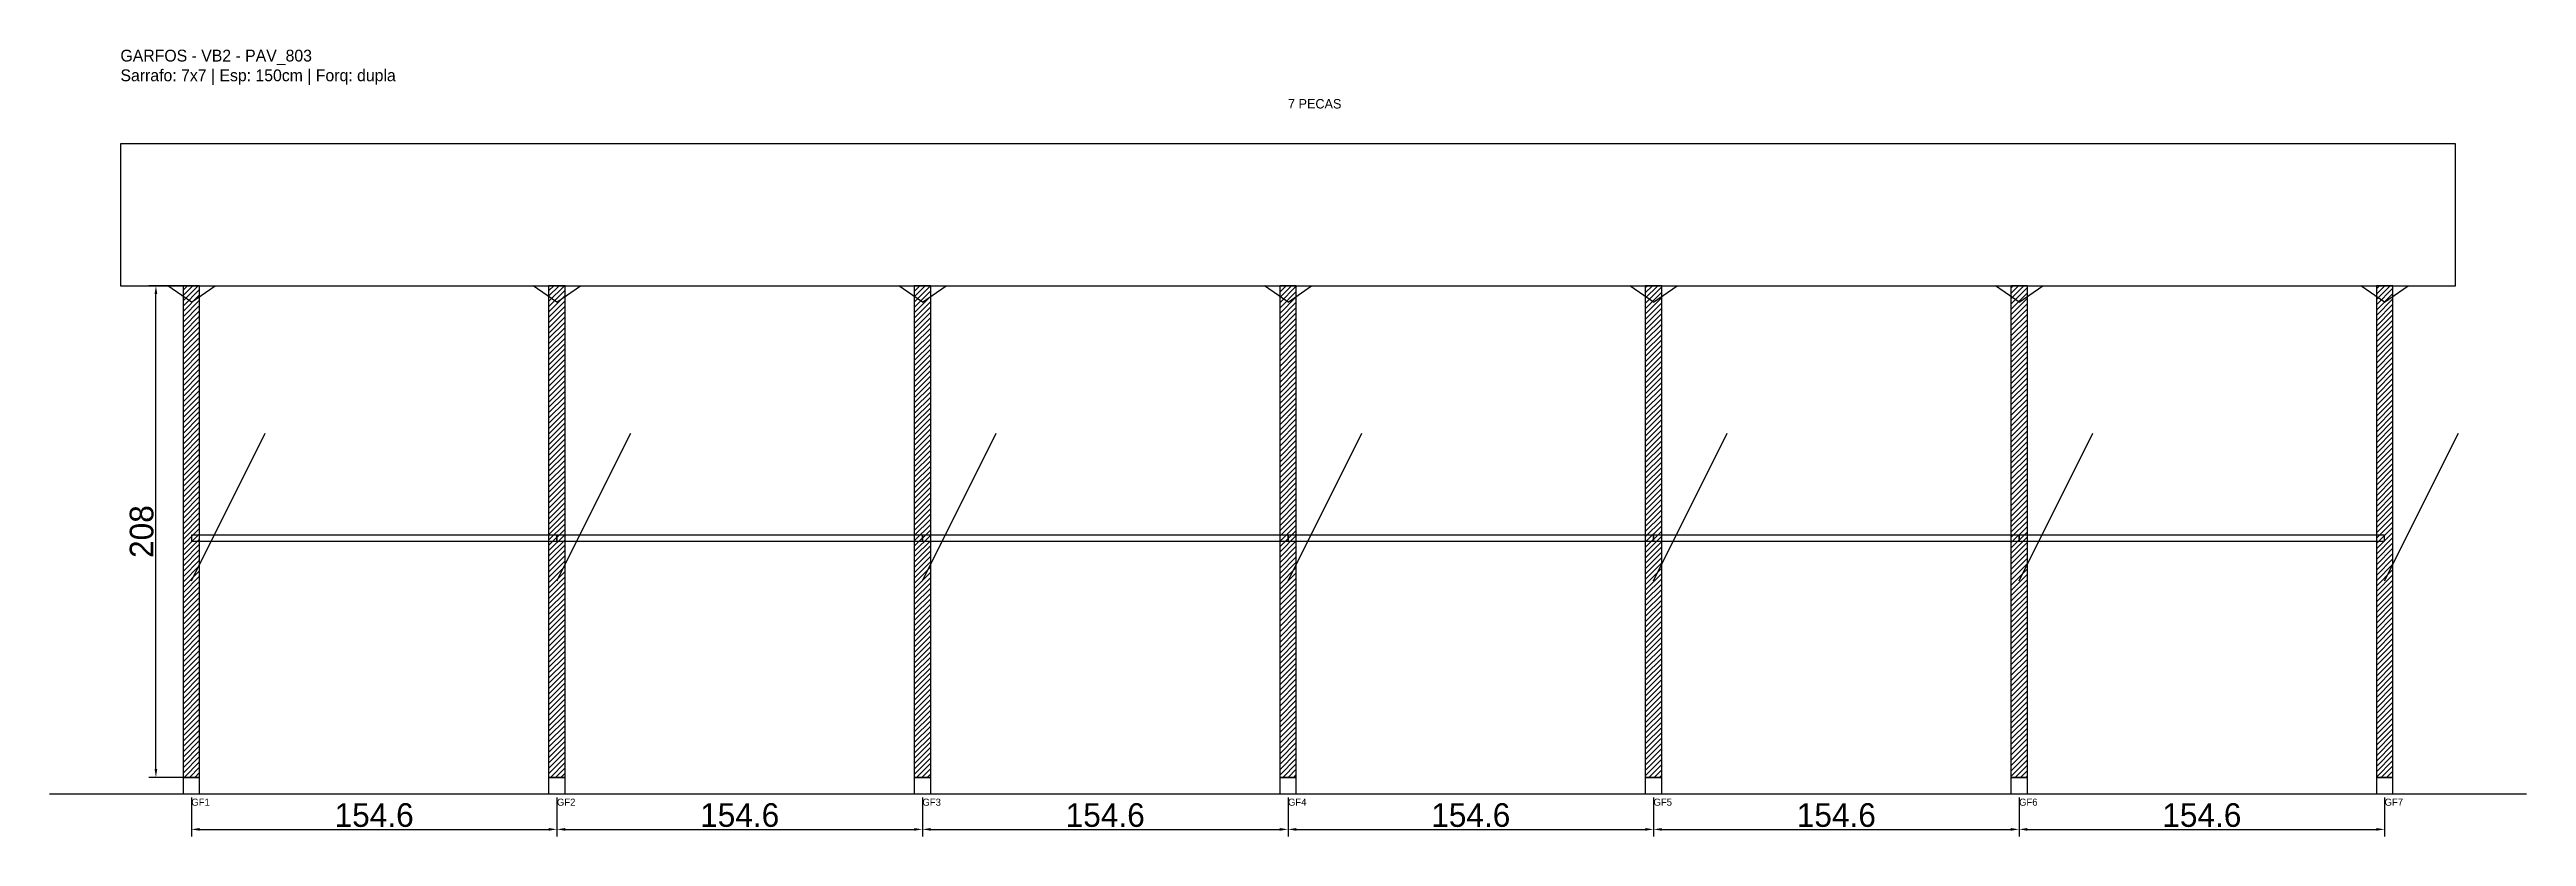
# Model space of a CAD drawing. Header units: metres. Extents: x -30 to 1018, y -25 to 308.
import ezdxf

# ---------------------------------------------------------------- set-up
doc = ezdxf.new("R2010")
doc.units = ezdxf.units.M
for name, color, linetype in [('BARRA_ANCORAGEM', 1, 'Continuous'), ('COTA', 241, 'Continuous'), ('GARFOS OK', 3, 'Continuous'), ('NOME DA VIGA', 6, 'Continuous'), ('SARR_7x7', 40, 'Continuous'), ('TIRAS REESCORAMENTO', 252, 'Continuous'), ('VIGAS', 3, 'Continuous')]:
    doc.layers.add(name, color=color, linetype=linetype)
doc.dimstyles.new('EZ DXF', dxfattribs={"dimtxt": 10, "dimasz": 3.5, "dimexe": 3, "dimexo": 1.5, "dimgap": 1, "dimtad": 1, "dimdec": 1, "dimdsep": 46, "dimcen": 2.5, "dimazin": 3, "dimtfac": 1, "dimtmove": 0, "dimatfit": 3})

msp = doc.modelspace()

# ---------------------------------------------------------------- hatches: boundary and pattern name
at = {"layer": 'COTA'}
h = msp.add_hatch(dxfattribs=at)
h.set_pattern_fill('ANSI31', scale=0.5)
h.paths.add_polyline_path([(26.5, 0), (33.5, 0), (33.5, 208), (26.5, 208)])
h = msp.add_hatch(dxfattribs=at)
h.set_pattern_fill('ANSI31', scale=0.5)
h.paths.add_polyline_path([(181.13, 0), (188.13, 0), (188.13, 208), (181.13, 208)])
h = msp.add_hatch(dxfattribs=at)
h.set_pattern_fill('ANSI31', scale=0.5)
h.paths.add_polyline_path([(335.76, 0), (342.76, 0), (342.76, 208), (335.76, 208)])
h = msp.add_hatch(dxfattribs=at)
h.set_pattern_fill('ANSI31', scale=0.5)
h.paths.add_polyline_path([(490.4, 0), (497.4, 0), (497.4, 208), (490.4, 208)])
h = msp.add_hatch(dxfattribs=at)
h.set_pattern_fill('ANSI31', scale=0.5)
h.paths.add_polyline_path([(645.03, 0), (652.03, 0), (652.03, 208), (645.03, 208)])
h = msp.add_hatch(dxfattribs=at)
h.set_pattern_fill('ANSI31', scale=0.5)
h.paths.add_polyline_path([(799.66, 0), (806.66, 0), (806.66, 208), (799.66, 208)])
h = msp.add_hatch(dxfattribs=at)
h.set_pattern_fill('ANSI31', scale=0.5)
h.paths.add_polyline_path([(954.29, 0), (961.29, 0), (961.29, 208), (954.29, 208)])

# ---------------------------------------------------------------- linework, layer by layer
at = {"layer": 'BARRA_ANCORAGEM'}
for p, q in [((30, 83.2), (61.2, 145.6)), ((184.63, 83.2), (215.83, 145.6)), ((339.26, 83.2), (370.46, 145.6)), ((493.9, 83.2), (525.1, 145.6)), ((648.53, 83.2), (679.73, 145.6)), ((803.16, 83.2), (834.36, 145.6)), ((957.79, 83.2), (988.99, 145.6))]:
    msp.add_line(p, q, dxfattribs=at)
at = {"layer": 'GARFOS OK'}
for p, q in [((30, 201), (20, 208)), ((20, 208), (40, 208)), ((30, 201), (40, 208)), ((184.63, 201), (174.63, 208)), ((174.63, 208), (194.63, 208)), ((184.63, 201), (194.63, 208)), ((339.26, 201), (329.26, 208)), ((329.26, 208), (349.26, 208)), ((339.26, 201), (349.26, 208)), ((493.9, 201), (483.9, 208)), ((483.9, 208), (503.9, 208)), ((493.9, 201), (503.9, 208)), ((648.53, 201), (638.53, 208)), ((638.53, 208), (658.53, 208)), ((648.53, 201), (658.53, 208)), ((803.16, 201), (793.16, 208)), ((793.16, 208), (813.16, 208)), ((803.16, 201), (813.16, 208)), ((957.79, 201), (947.79, 208)), ((947.79, 208), (967.79, 208)), ((957.79, 201), (967.79, 208))]:
    msp.add_line(p, q, dxfattribs=at)
at = {"layer": 'GARFOS OK', "linetype": 'CONTINUOUS'}
msp.add_line((-30, -7), (1017.79, -7), dxfattribs=at)
at = {"layer": 'GARFOS OK'}
for points in [[(26.5, 0), (33.5, 0), (33.5, 208), (26.5, 208), (26.5, 0)], [(181.13, 0), (188.13, 0), (188.13, 208), (181.13, 208), (181.13, 0)], [(335.76, 0), (342.76, 0), (342.76, 208), (335.76, 208), (335.76, 0)], [(490.4, 0), (497.4, 0), (497.4, 208), (490.4, 208), (490.4, 0)], [(645.03, 0), (652.03, 0), (652.03, 208), (645.03, 208), (645.03, 0)], [(799.66, 0), (806.66, 0), (806.66, 208), (799.66, 208), (799.66, 0)], [(954.29, 0), (961.29, 0), (961.29, 208), (954.29, 208), (954.29, 0)]]:
    msp.add_lwpolyline(points, dxfattribs=at)
at = {"layer": 'SARR_7x7'}
for points in [[(26.5, -7), (33.5, -7), (33.5, 0), (26.5, 0), (26.5, -7)], [(181.13, -7), (188.13, -7), (188.13, 0), (181.13, 0), (181.13, -7)], [(335.76, -7), (342.76, -7), (342.76, 0), (335.76, 0), (335.76, -7)], [(490.4, -7), (497.4, -7), (497.4, 0), (490.4, 0), (490.4, -7)], [(645.03, -7), (652.03, -7), (652.03, 0), (645.03, 0), (645.03, -7)], [(799.66, -7), (806.66, -7), (806.66, 0), (799.66, 0), (799.66, -7)], [(954.29, -7), (961.29, -7), (961.29, 0), (954.29, 0), (954.29, -7)]]:
    msp.add_lwpolyline(points, dxfattribs=at)
at = {"layer": 'TIRAS REESCORAMENTO'}
for points in [[(30, 100), (184.63, 100), (184.63, 102.5), (30, 102.5), (30, 100)], [(184.63, 100), (339.26, 100), (339.26, 102.5), (184.63, 102.5), (184.63, 100)], [(339.26, 100), (493.9, 100), (493.9, 102.5), (339.26, 102.5), (339.26, 100)], [(493.9, 100), (648.53, 100), (648.53, 102.5), (493.9, 102.5), (493.9, 100)], [(648.53, 100), (803.16, 100), (803.16, 102.5), (648.53, 102.5), (648.53, 100)], [(803.16, 100), (957.79, 100), (957.79, 102.5), (803.16, 102.5), (803.16, 100)]]:
    msp.add_lwpolyline(points, dxfattribs=at)
at = {"layer": 'VIGAS'}
msp.add_lwpolyline([(0, 208), (987.79, 208), (987.79, 268), (0, 268), (0, 208)], dxfattribs=at)

# ---------------------------------------------------------------- texts
at = {"layer": 'NOME DA VIGA'}
for s, height, p in [('7 PECAS', 4, (493.9, 283)), ('GF1', 3, (30, -12)), ('GF2', 3, (184.63, -12)), ('GF3', 3, (339.26, -12)), ('GF4', 3, (493.9, -12)), ('GF5', 3, (648.53, -12)), ('GF6', 3, (803.16, -12)), ('GF7', 3, (957.79, -12))]:
    msp.add_text(s, height=height, dxfattribs=at).set_placement(p)
at = {"layer": 'NOME DA VIGA', "insert": (0, 293), "char_height": 5, "attachment_point": 7}
msp.add_mtext('GARFOS - VB2 - PAV_803\\PSarrafo: 7x7 | Esp: 150cm | Forq: dupla', dxfattribs=at)

# ---------------------------------------------------------------- dimensions: what is measured, and where the dimension line sits
at = {"layer": 'COTA'}
msp.add_linear_dim(base=(15, 0), p1=(30, 0), p2=(30, 208), angle=90, dimstyle='EZ DXF', dxfattribs=at).render()
for base, p1, p2 in [((30, -22), (30, -7), (184.63, -7)), ((184.63, -22), (184.63, -7), (339.26, -7)), ((339.26, -22), (339.26, -7), (493.9, -7)), ((493.9, -22), (493.9, -7), (648.53, -7)), ((648.53, -22), (648.53, -7), (803.16, -7)), ((803.16, -22), (803.16, -7), (957.79, -7))]:
    msp.add_linear_dim(base=base, p1=p1, p2=p2, dimstyle='EZ DXF', dxfattribs=at).render()

doc.saveas('drawing.dxf')
